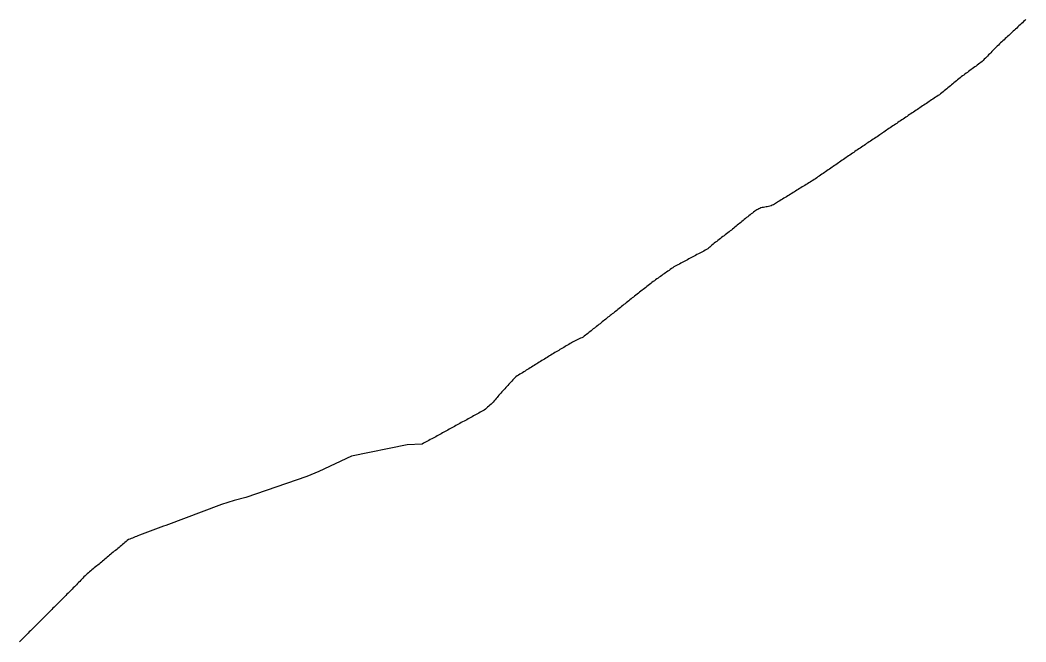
# Model space of a CAD drawing. Header units: inches. Extents: x 130170 to 284068, y 377793 to 804530.
# Drawn here: x 200009 to 206416, y 617176 to 621138 of the extents above; entities that cross this region are included whole.
import ezdxf

# ---------------------------------------------------------------- set-up
doc = ezdxf.new("R2010")
doc.units = ezdxf.units.IN
doc.header["$MEASUREMENT"] = 0
doc.layers.add('muni_il', color=7, linetype='Continuous')

msp = doc.modelspace()

# ---------------------------------------------------------------- linework, layer by layer
at = {"layer": 'muni_il'}
msp.add_lwpolyline([(206416, 621141.6), (206408.7, 621134.8), (206401.4, 621128), (206394.1, 621121.3), (206386.8, 621114.5), (206379.5, 621107.7), (206372.1, 621100.9), (206364.8, 621094.2), (206357.5, 621087.4), (206350.2, 621080.6), (206342.9, 621073.8), (206335.6, 621067.1), (206328.3, 621060.3), (206321, 621053.5), (206313.7, 621046.7), (206306.4, 621040), (206299.1, 621033.2), (206291.7, 621026.4), (206284.4, 621019.6), (206277.1, 621012.8), (206269.8, 621006.1), (206262.5, 620999.3), (206255.2, 620992.5), (206247.9, 620985.7), (206240.6, 620979), (206233.3, 620972.2), (206226.4, 620965.2), (206219.6, 620958.2), (206212.7, 620951.2), (206205.9, 620944.2), (206199.1, 620937.2), (206192.2, 620930.2), (206185.4, 620923.2), (206178.5, 620916.2), (206171.7, 620909.1), (206164.9, 620902.1), (206158, 620895.1), (206151.2, 620888.1), (206144.3, 620881.1), (206137.5, 620874.1), (206129.7, 620868.4), (206121.8, 620862.6), (206114, 620856.8), (206106.2, 620851.1), (206098.3, 620845.3), (206090.5, 620839.5), (206082.7, 620833.7), (206074.8, 620828), (206067, 620822.2), (206059.2, 620816.4), (206051.3, 620810.7), (206043.5, 620804.9), (206035.7, 620799.1), (206027.8, 620793.4), (206020, 620787.6), (206012.2, 620781.8), (206004.3, 620776.1), (205996.6, 620769.7), (205988.9, 620763.4), (205981.1, 620757), (205973.4, 620750.7), (205965.7, 620744.3), (205958, 620738), (205950.2, 620731.6), (205942.5, 620725.3), (205934.8, 620719), (205927.1, 620712.6), (205919.3, 620706.3), (205911.6, 620699.9), (205903.9, 620693.6), (205896.1, 620687.2), (205888.4, 620680.9), (205880.7, 620674.5), (205873, 620668.2), (205864.7, 620662.7), (205856.5, 620657.1), (205848.3, 620651.6), (205840, 620646), (205831.8, 620640.5), (205823.6, 620635), (205815.3, 620629.4), (205807.1, 620623.9), (205798.9, 620618.4), (205790.6, 620612.8), (205782.4, 620607.3), (205774.2, 620601.8), (205765.9, 620596.2), (205757.7, 620590.7), (205749.5, 620585.2), (205741.2, 620579.6), (205733, 620574.1), (205724.8, 620568.6), (205716.5, 620563), (205708.3, 620557.5), (205700.1, 620552), (205691.8, 620546.4), (205683.6, 620540.9), (205675.4, 620535.4), (205667.1, 620529.8), (205658.9, 620524.3), (205650.7, 620518.8), (205642.4, 620513.2), (205634.2, 620507.7), (205626, 620502.1), (205617.7, 620496.6), (205609.5, 620491.1), (205601.3, 620485.5), (205593, 620480), (205584.8, 620474.5), (205576.6, 620468.9), (205568.3, 620463.4), (205560.1, 620457.9), (205551.9, 620452.3), (205543.6, 620446.8), (205535.4, 620441.3), (205527.2, 620435.7), (205518.9, 620430.2), (205510.7, 620424.7), (205502.5, 620419.1), (205497.7, 620415.4), (205493, 620411.8), (205484.7, 620406.2), (205476.4, 620400.6), (205468, 620395.1), (205459.7, 620389.5), (205451.4, 620383.9), (205443.1, 620378.4), (205434.8, 620372.8), (205426.5, 620367.3), (205418.2, 620361.7), (205409.9, 620356.1), (205401.6, 620350.6), (205393.3, 620345), (205385, 620339.4), (205376.7, 620333.9), (205368.4, 620328.3), (205360.1, 620322.8), (205351.8, 620317.2), (205343.5, 620311.6), (205335.3, 620306), (205327.2, 620300.5), (205319.1, 620294.9), (205310.9, 620289.3), (205302.8, 620283.7), (205294.7, 620278.1), (205286.5, 620272.5), (205278.4, 620266.9), (205270.3, 620261.4), (205262.2, 620255.8), (205254, 620250.2), (205245.9, 620244.6), (205237.8, 620239), (205229.6, 620233.4), (205221.5, 620227.8), (205213.4, 620222.3), (205205.2, 620216.7), (205197.1, 620211.1), (205189, 620205.5), (205180.9, 620199.9), (205172.7, 620194.3), (205164.6, 620188.8), (205156.5, 620183.2), (205148.3, 620177.6), (205140.2, 620172), (205132.1, 620166.4), (205123.9, 620160.8), (205115.8, 620155.2), (205107.7, 620149.7), (205099.6, 620144.1), (205091.4, 620138.5), (205083.3, 620132.9), (205075.2, 620127.3), (205067, 620121.7), (205058.9, 620116.1), (205050.8, 620110.6), (205042.3, 620105.4), (205033.9, 620100.3), (205025.4, 620095.1), (205017, 620090), (205008.5, 620084.8), (205000.1, 620079.7), (204991.6, 620074.5), (204983.1, 620069.4), (204974.7, 620064.3), (204966.2, 620059.1), (204957.8, 620054), (204949.3, 620048.8), (204940.9, 620043.7), (204932.4, 620038.5), (204924, 620033.4), (204915.5, 620028.2), (204907, 620023.1), (204898.6, 620018), (204890.1, 620012.8), (204881.7, 620007.7), (204873.2, 620002.5), (204864.8, 619997.4), (204856.3, 619992.2), (204847.9, 619987.1), (204839.4, 619981.9), (204833.3, 619977.5), (204827.2, 619973.1), (204821.1, 619968.7), (204815.1, 619964.3), (204807.5, 619961.4), (204799.9, 619958.4), (204792.3, 619955.5), (204784.7, 619952.5), (204777.1, 619949.6), (204768.7, 619948.3), (204760.4, 619947.1), (204752, 619945.9), (204743.7, 619944.7), (204735.3, 619943.5), (204728.5, 619941), (204721.8, 619938.5), (204715, 619936.1), (204708.6, 619932), (204702.1, 619928), (204695.7, 619924), (204689.3, 619920), (204681.8, 619914.3), (204674.4, 619908.6), (204666.9, 619902.9), (204659.4, 619897.3), (204651.9, 619891.2), (204644.5, 619885.2), (204637, 619879.1), (204629.5, 619873.1), (204622, 619867), (204614.5, 619861), (204607, 619854.9), (204599.5, 619848.9), (204592, 619842.8), (204584.6, 619836.8), (204577.1, 619830.7), (204569.6, 619824.7), (204562.1, 619818.6), (204554.6, 619812.6), (204547.1, 619806.5), (204539.6, 619800.5), (204532.1, 619794.4), (204524.7, 619788.4), (204516.8, 619782.3), (204509, 619776.3), (204501.2, 619770.3), (204493.4, 619764.2), (204485.5, 619758.2), (204477.7, 619752.2), (204469.9, 619746.1), (204462.1, 619740.1), (204454.2, 619734.1), (204446.4, 619728), (204438.6, 619722), (204430.8, 619715.9), (204422.9, 619709.9), (204415.1, 619703.9), (204408.8, 619698), (204402.6, 619692.1), (204396.3, 619686.3), (204390, 619680.4), (204381.4, 619675.8), (204372.7, 619671.2), (204364.1, 619666.6), (204355.4, 619662), (204346.8, 619657.4), (204338.1, 619652.8), (204329.5, 619648.2), (204320.8, 619643.6), (204312.2, 619639), (204303.5, 619634.4), (204294.9, 619629.8), (204286.2, 619625.2), (204277.6, 619620.6), (204268.9, 619616), (204260.2, 619611.4), (204251.6, 619606.8), (204242.9, 619602.2), (204234.3, 619597.6), (204225.6, 619593), (204217, 619588.4), (204208.3, 619583.8), (204199.7, 619579.2), (204191, 619574.6), (204182.4, 619570), (204173.7, 619565.4), (204165.9, 619559.9), (204158.2, 619554.4), (204150.4, 619548.9), (204142.6, 619543.4), (204134.8, 619537.9), (204127.1, 619532.4), (204119.3, 619527), (204111.5, 619521.5), (204103.7, 619516), (204096, 619510.5), (204088.2, 619505), (204080.4, 619499.5), (204072.6, 619494), (204064.9, 619488.5), (204057.1, 619483.1), (204049.3, 619477.6), (204041.5, 619471.4), (204033.6, 619465.3), (204025.8, 619459.2), (204017.9, 619453.1), (204010.1, 619446.9), (204002.2, 619440.8), (203994.4, 619434.7), (203986.5, 619428.6), (203978.7, 619422.4), (203970.8, 619416.3), (203963, 619410.2), (203955.1, 619404.1), (203947.3, 619397.9), (203939.4, 619391.8), (203931.6, 619385.7), (203923.7, 619379.6), (203916.1, 619373.5), (203908.6, 619367.4), (203901, 619361.3), (203893.4, 619355.2), (203885.8, 619349.2), (203878.2, 619343.1), (203870.6, 619337), (203863, 619330.9), (203855.5, 619324.8), (203847.9, 619318.8), (203840.3, 619312.7), (203832.7, 619306.6), (203825.1, 619300.5), (203817.5, 619294.4), (203809.9, 619288.3), (203802.4, 619282.3), (203794.8, 619276.2), (203787.9, 619270.9), (203781, 619265.7), (203774.1, 619260.4), (203767.2, 619255.2), (203760.3, 619249.9), (203753.4, 619244.7), (203746.2, 619238.8), (203739, 619232.9), (203731.8, 619227), (203724.6, 619221), (203717.4, 619215.1), (203710.2, 619209.2), (203703.1, 619203.3), (203695.9, 619197.4), (203688.7, 619191.5), (203681.5, 619185.6), (203678.9, 619184), (203674.8, 619181.2), (203667.6, 619175.5), (203660.3, 619169.8), (203653.1, 619164.1), (203645.9, 619158.3), (203638.7, 619152.6), (203631.5, 619146.9), (203624.3, 619141.2), (203617.1, 619135.5), (203609.9, 619129.8), (203602.7, 619124.1), (203595.5, 619118.4), (203587, 619114.4), (203578.6, 619110.4), (203570.2, 619106.5), (203561.8, 619102.5), (203553.3, 619098.6), (203544.9, 619094.6), (203536.5, 619090.6), (203528.4, 619085.9), (203520.4, 619081.2), (203512.3, 619076.4), (203504.2, 619071.7), (203496.2, 619066.9), (203488.1, 619062.2), (203480, 619057.5), (203471.9, 619052.7), (203463.9, 619048), (203455.8, 619043.3), (203447.7, 619038.5), (203439.7, 619033.8), (203431.6, 619029), (203423.5, 619024.3), (203415.3, 619019.2), (203407, 619014.1), (203398.7, 619009), (203390.5, 619003.9), (203382.2, 618998.8), (203373.9, 618993.7), (203365.7, 618988.6), (203357.4, 618983.4), (203349.1, 618978.3), (203340.8, 618973.2), (203332.6, 618968.1), (203324.3, 618963), (203316, 618957.9), (203307.8, 618952.8), (203299.5, 618947.7), (203291.2, 618942.6), (203283, 618937.5), (203274.7, 618932.4), (203266.4, 618927.2), (203258.2, 618922.1), (203249.9, 618917), (203241.6, 618911.9), (203233.4, 618906.8), (203225.1, 618901.7), (203216.8, 618896.6), (203208.5, 618891.5), (203200.3, 618886.4), (203192, 618881.3), (203183.7, 618876.2), (203175.5, 618871), (203167.2, 618865.9), (203160.8, 618859), (203154.4, 618852), (203148, 618845.1), (203141.6, 618838.1), (203135.1, 618831.2), (203128.7, 618824.2), (203122.3, 618817.3), (203115.9, 618810.3), (203109.5, 618803.4), (203103.1, 618796.4), (203096.7, 618789.5), (203090.3, 618782.5), (203083.9, 618775.6), (203077.4, 618768.6), (203071, 618761.7), (203064.6, 618754.8), (203058.7, 618747.5), (203052.7, 618740.3), (203046.7, 618733.1), (203040.8, 618725.9), (203034.8, 618718.7), (203028.9, 618711.5), (203022.9, 618704.3), (203015.7, 618697.9), (203008.5, 618691.5), (203001.3, 618685.1), (202994.1, 618678.7), (202986.9, 618672.3), (202979.7, 618665.9), (202972.5, 618659.5), (202965.3, 618653.1), (202956.7, 618648.4), (202948.1, 618643.7), (202939.6, 618639), (202931, 618634.3), (202922.4, 618629.6), (202913.8, 618624.9), (202905.2, 618620.2), (202896.6, 618615.5), (202888, 618610.8), (202879.5, 618606), (202870.9, 618601.3), (202862.3, 618596.6), (202853.7, 618591.9), (202845.1, 618587.2), (202836.5, 618582.5), (202827.9, 618577.8), (202819.4, 618573.1), (202810.8, 618568.4), (202802.2, 618563.7), (202793.6, 618559), (202785, 618554.3), (202776.4, 618549.6), (202767.8, 618544.8), (202759.3, 618540.1), (202750.7, 618535.4), (202742.1, 618530.7), (202733.5, 618526), (202724.9, 618521.3), (202716.3, 618516.6), (202707.7, 618511.9), (202699.2, 618507.2), (202690.6, 618502.5), (202682, 618497.8), (202673.4, 618493.1), (202664.8, 618488.3), (202656.2, 618483.6), (202647.6, 618478.9), (202639.1, 618474.2), (202630.5, 618469.5), (202621.9, 618464.8), (202613.3, 618460.1), (202604.7, 618455.4), (202596.1, 618450.7), (202587.5, 618446), (202579, 618441.3), (202570.4, 618436.6), (202474.1, 618431.4), (202119.2, 618359.6), (201912.6, 618261.1), (201834.9, 618230), (201447.6, 618096.9), (201372.2, 618076.3), (201290.6, 618052.6), (200936.7, 617918.8), (200922.1, 617914.1), (200768.3, 617855.2), (200768.3, 617855.2), (200759.6, 617851.8), (200750.9, 617848.4), (200742.3, 617845), (200733.6, 617841.6), (200724.9, 617838.1), (200716.2, 617834.7), (200707.5, 617831.3), (200698.8, 617827.9), (200691.3, 617821.6), (200683.8, 617815.4), (200676.3, 617809.2), (200668.8, 617803), (200661.3, 617796.7), (200653.8, 617790.5), (200646.3, 617784.3), (200638.8, 617778.1), (200631.3, 617771.8), (200623.8, 617765.6), (200616.3, 617759.4), (200608.8, 617753.2), (200601.4, 617746.9), (200593.9, 617740.7), (200586.4, 617734.5), (200578.9, 617728.3), (200571.4, 617722), (200563.9, 617715.8), (200556.4, 617709.6), (200548.9, 617703.4), (200541.4, 617697.1), (200533.9, 617690.9), (200526.4, 617684.7), (200518.9, 617678.5), (200511.4, 617672.2), (200503.9, 617666), (200496.4, 617659.8), (200488.9, 617653.6), (200481.4, 617647.3), (200473.9, 617641.1), (200466.4, 617634.9), (200458.9, 617628.7), (200451.4, 617622.4), (200443.9, 617616.2), (200436.4, 617610), (200428.9, 617603.8), (200422.1, 617596.7), (200415.3, 617589.7), (200408.5, 617582.7), (200401.8, 617575.7), (200395, 617568.7), (200388.2, 617561.7), (200381.4, 617554.7), (200374.6, 617547.7), (200367.8, 617540.7), (200361, 617533.7), (200354.2, 617526.7), (200347.5, 617519.9), (200340.8, 617513.2), (200334.1, 617506.4), (200327.4, 617499.6), (200320.7, 617492.9), (200314, 617486.1), (200307.3, 617479.3), (200300.6, 617472.6), (200293.8, 617465.8), (200287.1, 617459), (200280.4, 617452.3), (200273.5, 617445.3), (200266.6, 617438.4), (200259.6, 617431.5), (200252.7, 617424.6), (200245.8, 617417.7), (200238.9, 617410.8), (200231.9, 617403.9), (200225, 617397), (200218.1, 617390.1), (200211.1, 617383.2), (200204.2, 617376.2), (200197.3, 617369.3), (200190.3, 617362.4), (200183.4, 617355.5), (200176.5, 617348.6), (200169.5, 617341.7), (200162.6, 617334.8), (200155.7, 617327.9), (200148.8, 617321), (200141.8, 617314.1), (200134.9, 617307.1), (200128, 617300.2), (200121, 617293.3), (200114.1, 617286.4), (200107.2, 617279.5), (200100.2, 617272.6), (200093.3, 617265.7), (200087.9, 617260.3), (200081, 617253.3), (200074, 617246.3), (200067.1, 617239.3), (200060.2, 617232.3), (200053.2, 617225.3), (200046.3, 617218.3), (200039.3, 617211.3), (200032.4, 617204.3), (200025.5, 617197.3), (200018.5, 617190.3), (200011.6, 617183.3), (200004.6, 617176.3)], dxfattribs=at)

doc.saveas('drawing.dxf')
